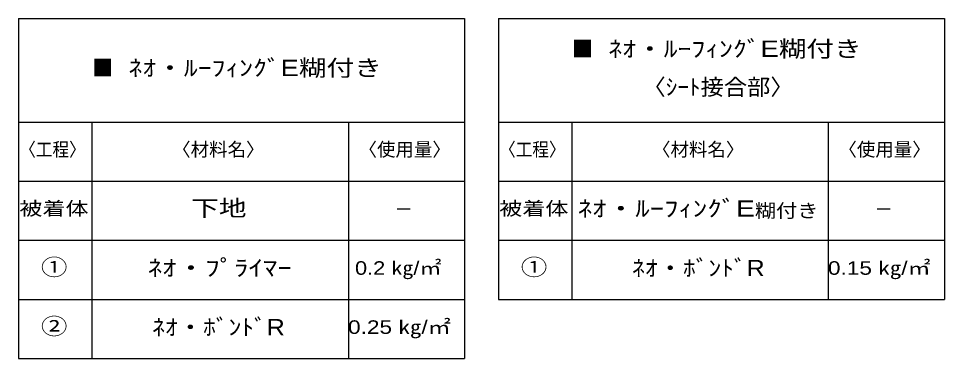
# Model space of a CAD drawing. Units: millimetres, scale not verified. Extents: x -132 to 123, y -78 to 79.
# Drawn here: x -2.4 to 123, y -78.4 to -32.4 of the extents above; entities that cross this region are included whole.
import ezdxf
from ezdxf.enums import TextEntityAlignment as Align

# ---------------------------------------------------------------- set-up
doc = ezdxf.new("R2010")
doc.units = ezdxf.units.MM
doc.header["$LTSCALE"] = 0.1
doc.layers.add('0-6_Z_O-文字', color=134, linetype='Continuous')
doc.styles.add('HGPｺﾞｼｯｸM', font='')
doc.styles.get('HGPｺﾞｼｯｸM').set_extended_font_data('HGPｺﾞｼｯｸM')

msp = doc.modelspace()

# ---------------------------------------------------------------- linework, layer by layer
at = {"layer": '0-6_Z_O-文字'}
for p, q in [((-2.4374, -32.4028), (57.9831, -32.4028)), ((-2.4374, -32.4028), (-2.4374, -78.4293)), ((57.9831, -32.4028), (57.9831, -78.4293)), ((62.5626, -32.4028), (122.9831, -32.4028)), ((62.5626, -32.4028), (62.5626, -70.4293)), ((122.9831, -32.4028), (122.9831, -70.4293)), ((-2.4374, -46.4293), (57.9831, -46.4293)), ((62.5626, -46.4293), (122.9831, -46.4293)), ((-2.4374, -54.4293), (57.9831, -54.4293)), ((62.5626, -54.4293), (122.9831, -54.4293)), ((-2.4374, -62.4293), (57.9831, -62.4293)), ((62.5626, -62.4293), (122.9831, -62.4293)), ((-2.4374, -70.4293), (57.9831, -70.4293)), ((62.5626, -70.4293), (122.9831, -70.4293)), ((-2.4374, -78.4293), (57.9831, -78.4293))]:
    msp.add_line(p, q, dxfattribs=at)
at = {"layer": '0-6_Z_O-文字', "color": 1}
for p, q in [((7.4918, -46.4293), (7.4918, -78.4293)), ((42.2358, -46.4293), (42.2358, -78.4293)), ((72.4918, -46.4293), (72.4918, -70.4293)), ((107.2358, -46.4293), (107.2358, -70.4293))]:
    msp.add_line(p, q, dxfattribs=at)

# ---------------------------------------------------------------- texts
at = {"layer": '0-6_Z_O-文字', "style": 'HGPｺﾞｼｯｸM'}
for s, height, width, p in [(' ﾈｵ・ﾙｰﾌｨﾝｸﾞE糊付き', 2.199, 1.25, (76.4328, -38.2638)), (' ﾈｵ・ﾙｰﾌｨﾝｸﾞE糊付き', 2.199, 1.25, (11.4328, -40.8475)), ('〈ｼｰﾄ接合部〉', 2.199, 1.05, (82.0749, -43.4313)), ('〈工程〉', 1.833, 0.9, (-2.3396, -51.5968)), ('〈工程〉', 1.833, 0.9, (62.6604, -51.5968)), ('被着体', 1.833, 1.25, (-2.3269, -59.5968)), ('下地', 2.199, 1.25, (20.9501, -59.8227)), ('被着体', 1.833, 1.25, (62.6731, -59.5968)), ('ﾈｵ・ﾙｰﾌｨﾝｸﾞE', 2.199, 1.3, (73.3003, -59.8836)), ('糊付き', 1.833, 1.15, (97.2851, -59.8836)), ('①', 2.199, 1.2, (0.5932, -67.8303)), ('ﾈｵ・ﾌﾟﾗｲﾏｰ', 2.199, 1.3, (15.0643, -67.9217)), ('0.2 ㎏/㎡', 1.833, 1.2, (43.1424, -67.6475)), ('①', 2.199, 1.2, (65.5932, -67.8303)), ('ﾈｵ・ﾎﾞﾝﾄﾞR', 2.199, 1.15, (80.6658, -67.9445)), ('0.15 ㎏/㎡', 1.833, 1.25, (107.197, -67.6475)), ('②', 2.199, 1.2, (0.5932, -75.8303)), ('ﾈｵ・ﾎﾞﾝﾄﾞR', 2.199, 1.15, (15.6658, -75.9445)), ('0.25 ㎏/㎡', 1.833, 1.25, (42.197, -75.6475))]:
    msp.add_text(s, height=height, dxfattribs=dict(at, width=width)).set_placement(p, align=Align.BOTTOM_LEFT)
at = {"layer": '0-6_Z_O-文字', "color": 3, "style": 'HGPｺﾞｼｯｸM', "width": 0.95}
for p in [(72.5343, -38.2638), (7.5343, -40.8475)]:
    msp.add_text('■', height=2.199, dxfattribs=at).set_placement(p, align=Align.BOTTOM_LEFT)
at = {"layer": '0-6_Z_O-文字', "style": 'HGPｺﾞｼｯｸM'}
for s, p in [('〈材料名〉', (18.3726, -51.5968)), ('〈使用量〉', (43.6183, -51.5968)), ('〈材料名〉', (83.3726, -51.5968)), ('〈使用量〉', (108.6183, -51.5968)), ('－', (48.4914, -59.6793)), ('－', (113.4914, -59.6793))]:
    msp.add_text(s, height=1.833, dxfattribs=at).set_placement(p, align=Align.BOTTOM_LEFT)

doc.saveas('drawing.dxf')
